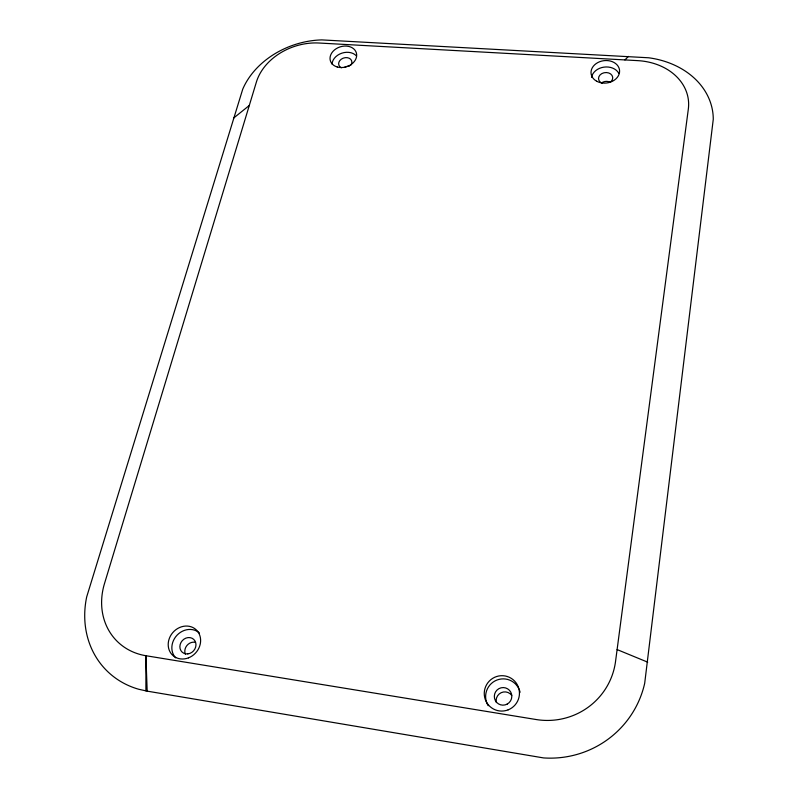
<?xml version="1.0" encoding="UTF-8"?>
<svg xmlns="http://www.w3.org/2000/svg" width="798" height="798" viewBox="0 0 798 798"><rect width="100%" height="100%" fill="white"/><g stroke="black" fill="none" stroke-linecap="round" stroke-linejoin="round"><path stroke-width="1.2" d="M624.924 59.93L628.415 56.399M233.505 118.164L249.285 105.486M147.181 691.138L543.568 757.92A97.206 96.059 10.1 0 0 644.684 683.347L713.272 119.251A81.296 65.047 -5.4 0 0 648.704 57.785L321.823 39.9A76.109 59.341 -19.1 0 0 242.732 89.186L86.683 596.914A93.945 82.214 -45.8 0 0 138.812 689.282L147.181 691.138L145.894 655.717A66.533 57.985 -45.3 0 1 104.458 583.687L256.377 82.084A53.755 41.616 -19.1 0 1 319.03 43.022L637.811 60.638A57.466 45.685 -5.6 0 1 688.325 109.097L615.547 661.422A68.887 67.93 4.8 0 1 536.126 719.527L145.894 655.717L145.904 690.878M617.113 649.582L647.707 662.17M344.357 67.491A6.693 5.177 -17.4 0 1 349.305 66.204M601.812 82.723A7.062 5.576 -6.9 0 1 609.612 81.965M185.375 654.151A8.519 7.541 -49.4 0 1 186.842 645.602A8.519 7.541 -49.4 0 1 194.912 642.24M496.336 702.569A8.718 8.628 -69.2 0 1 511.777 695.457M341.434 67.76A6.753 5.207 -17.4 0 1 339.838 60.568A6.753 5.207 -17.4 0 1 349.065 58.174A6.753 5.207 -17.4 0 1 350.681 65.356M602.061 83.192A7.132 5.606 -7 0 1 599.996 75.002A7.132 5.606 -7 0 1 610.66 73.965A7.132 5.606 -7 0 1 609.951 82.423M332.028 64.069A13.496 10.404 -17.4 0 1 341.853 53.167A13.496 10.404 -17.4 0 1 356.417 55.94M591.557 77.336A14.254 11.212 -7 0 1 603.797 67.152A14.254 11.212 -7 0 1 618.749 73.256M488.186 705.721A17.606 17.436 -64.5 0 1 494.88 680.993A17.606 17.436 -64.5 0 1 518.969 689.013M519.408 690.061A17.606 17.436 -64.5 0 1 520.087 692.255M175.65 657.841A17.217 15.212 -49.1 0 1 177.086 635.148A17.217 15.212 -49.1 0 1 199.42 632.984M187.839 653.891A8.608 7.601 -49.1 0 0 194.941 640.884A8.608 7.601 -49.1 0 0 180.996 642.47A8.608 7.601 -49.1 0 0 187.839 653.891M507.189 704.085A8.798 8.718 -64.4 0 0 507.678 688.864A8.798 8.718 -64.4 0 0 494.331 696.145A8.798 8.718 -64.4 0 0 507.189 704.085M337.235 66.992A13.586 10.434 -17.4 0 0 356.676 54.693A13.586 10.434 -17.4 0 0 336.167 48.718A13.586 10.434 -17.4 0 0 337.235 66.992M596.635 81.206A14.344 11.252 -7 0 0 619.487 72.588A14.344 11.252 -7 0 0 599.777 61.685A14.344 11.252 -7 0 0 596.635 81.206M508.107 709.871A17.736 17.566 -61 0 0 512.984 679.577A17.736 17.566 -61 0 0 484.476 690.689A17.736 17.566 -61 0 0 508.107 709.871M188.468 657.861A17.347 15.302 -48.8 0 0 195.989 629.612A17.347 15.302 -48.8 0 0 168.787 640.116A17.347 15.302 -48.8 0 0 188.468 657.861"/></g></svg>
